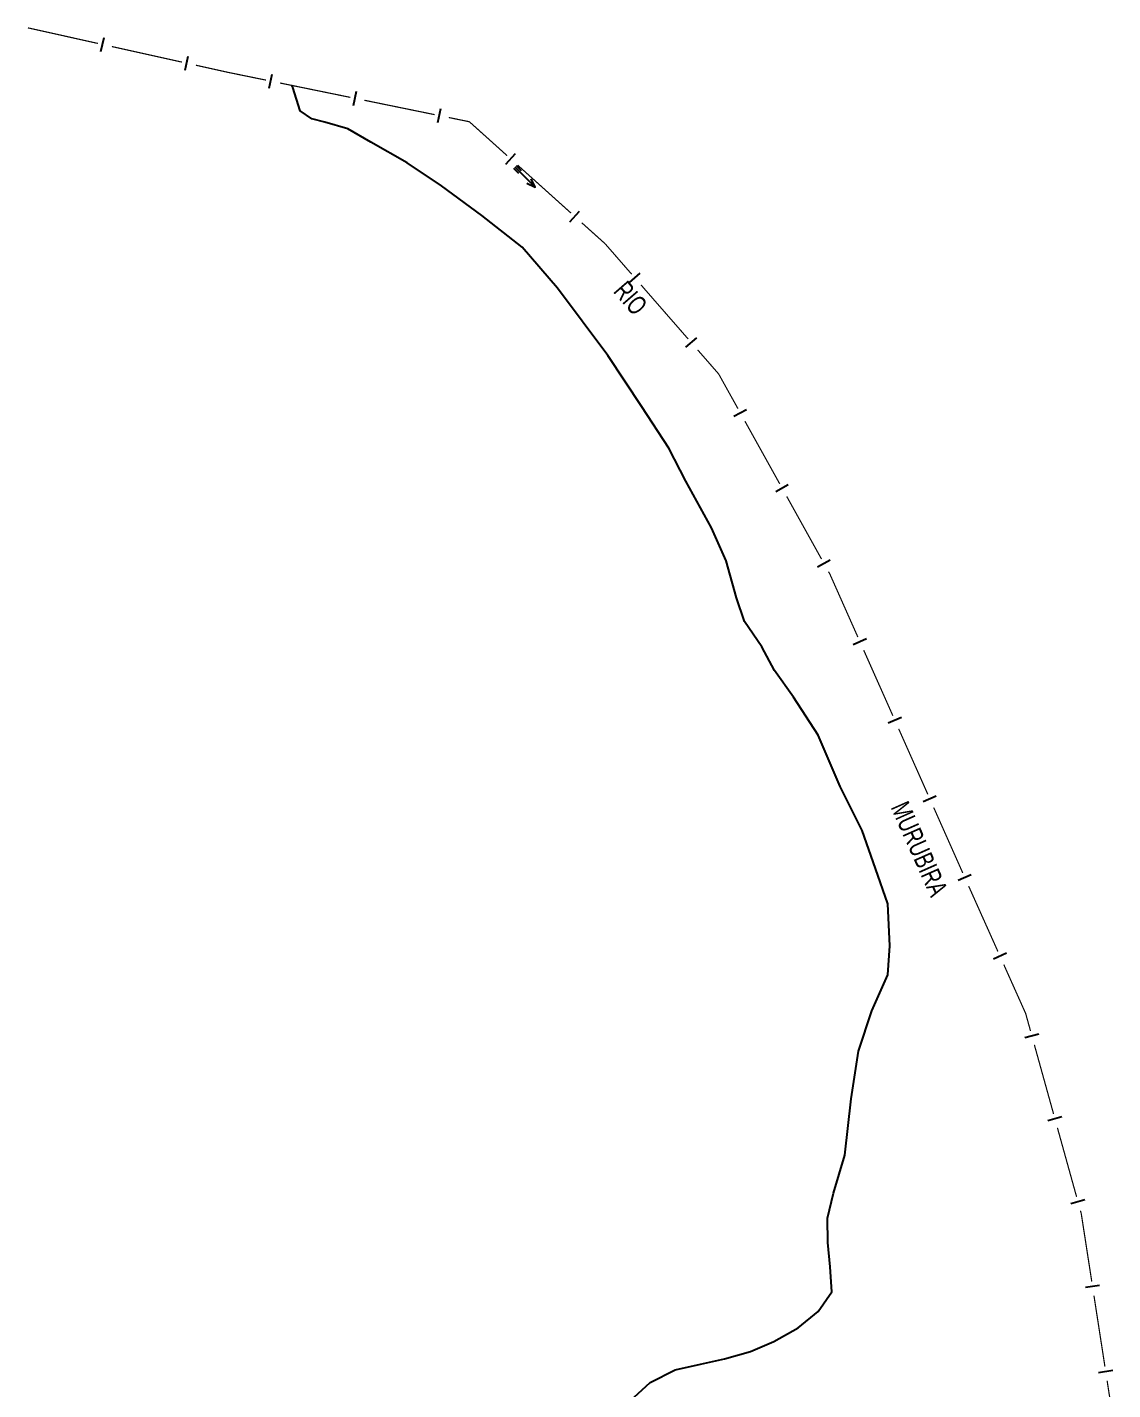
# Model space of a CAD drawing. Extents: x 203665 to 205970, y 4870865 to 4873745.
# Drawn here: x 205554.9 to 205781.9, y 4873035.2 to 4873320.2 of the extents above; entities that cross this region are included whole.
import ezdxf

# ---------------------------------------------------------------- set-up
doc = ezdxf.new("R2010")
doc.units = 0
doc.header["$LTSCALE"] = 1.5
doc.header["$MEASUREMENT"] = 0
for name, color, linetype in [('HD-CURSO-PERENE', 170, 'CONTINUOUS'), ('HD-TXT-PERENE', 170, 'CONTINUOUS'), ('LM-LIM-SETORES-BAIRROS', 250, 'CONTINUOUS')]:
    doc.layers.add(name, color=color, linetype=linetype)
doc.styles.add('ARIAL', font='ARIAL.SHX')

# ---------------------------------------------------------------- blocks, each defined once
blk = doc.blocks.new('COD035', base_point=(204642.388272, 4871347.708257))
at = {"layer": 'HD-CURSO-PERENE'}
for p, q in [((204642.388272, 4871348.113987), (204643.888272, 4871348.113987)), ((204642.388272, 4871347.713987), (204648.388272, 4871347.713987)), ((204642.388272, 4871347.313987), (204643.888272, 4871347.313987))]:
    blk.add_line(p, q, dxfattribs=at)
blk.add_lwpolyline([(204646.588272, 4871347.113987), (204648.388272, 4871347.713987), (204646.588272, 4871348.313987)], dxfattribs=at)

msp = doc.modelspace()

# ---------------------------------------------------------------- linework, layer by layer
at = {"layer": 'HD-CURSO-PERENE', "linetype": 'Continuous'}
for points in [[(205617.136066, 4873300.286872, 2.200741), (205614.438621, 4873301.00022, 2.200741), (205612.015168, 4873302.71327, 2.200741), (205610.464165, 4873307.583677, 2.200741), (205610.18868, 4873308.015791, 2.257165)], [(205681.02457, 4873032.861585, 2.200741), (205685.212539, 4873036.741636, 2.200741), (205690.420619, 4873039.391554, 2.200741), (205695.729084, 4873040.571367, 2.200741), (205700.737643, 4873041.66119, 2.200741), (205706.195971, 4873043.21102, 2.200741), (205711.024295, 4873045.290918, 2.200741), (205716.142331, 4873048.170856, 2.200741), (205720.310444, 4873051.550875, 2.200741), (205723.178651, 4873055.651008, 2.200741), (205722.827262, 4873060.931382, 2.200741), (205722.355964, 4873065.981747, 2.200741), (205722.254562, 4873071.102098, 2.200741), (205723.522821, 4873076.322387, 2.200741), (205725.920318, 4873084.268632, 2.200741), (205727.199184, 4873096.034195, 2.200741), (205728.733822, 4873106.009346, 2.200741), (205731.547326, 4873114.449859, 2.200741), (205734.872377, 4873121.995165, 2.200741), (205735.275765, 4873128.025288, 2.200741), (205734.872377, 4873136.830006, 2.200741), (205732.314646, 4873144.247426, 2.200741), (205729.501142, 4873152.176392, 2.200741), (205724.897226, 4873161.384224, 2.200741), (205720.29331, 4873172.126695, 2.200741), (205715.177848, 4873180.055661, 2.200741), (205711.215201, 4873185.640386, 2.200741), (205708.554437, 4873190.560852, 2.200741), (205704.89378, 4873195.911397, 2.200741), (205703.252792, 4873200.801809, 2.200741), (205701.110327, 4873208.574362, 2.200741), (205698.041049, 4873215.480236, 2.200741), (205692.669814, 4873225.199615, 2.200741), (205689.08899, 4873232.105488, 2.200741), (205683.461982, 4873240.801774, 2.200741), (205676.300335, 4873251.544245, 2.200741), (205665.813638, 4873265.611766, 2.200741), (205658.396217, 4873274.180165, 2.200741), (205649.955705, 4873280.830266, 2.200741), (205641.515192, 4873286.96882, 2.200741), (205634.353545, 4873291.828509, 2.200741), (205626.753642, 4873296.162088, 2.200741), (205621.933969, 4873298.922516, 2.200741), (205617.136066, 4873300.286872, 2.200741)]]:
    msp.add_polyline3d(points, dxfattribs=at)
at = {"layer": 'LM-LIM-SETORES-BAIRROS', "const_width": 0.25}
for points in [[(205555.044307, 4873320.043565), (205569.686397, 4873316.786387)], [(205572.614814, 4873316.134952), (205587.256904, 4873312.877774)], [(205590.185322, 4873312.226339), (205596.042158, 4873310.923468)], [(205596.042158, 4873310.923468), (205596.748381, 4873310.766367)], [(205596.748381, 4873310.766367), (205604.856837, 4873309.10696)], [(205607.795921, 4873308.505473), (205622.491339, 4873305.498035)], [(205625.430423, 4873304.896547), (205640.125841, 4873301.889109)], [(205643.064925, 4873301.287622), (205646.983703, 4873300.485638)], [(205646.983703, 4873300.485638), (205647.379258, 4873300.404688)], [(205647.379258, 4873300.404688), (205655.259446, 4873293.320686)], [(205657.490477, 4873291.31507), (205668.645636, 4873281.286987)], [(205670.876668, 4873279.281371), (205675.338731, 4873275.270138)], [(205675.338731, 4873275.270138), (205675.778617, 4873274.874697)], [(205675.778617, 4873274.874697), (205681.301379, 4873268.534195)], [(205683.2718, 4873266.272019), (205685.899028, 4873263.255785)], [(205685.899028, 4873263.255785), (205686.495772, 4873262.570683)], [(205686.495772, 4873262.570683), (205693.129947, 4873254.966405)], [(205695.102164, 4873252.705795), (205699.046598, 4873248.184574)], [(205699.046598, 4873248.184574), (205699.503949, 4873247.660346)], [(205699.503949, 4873247.660346), (205703.536878, 4873240.401073)], [(205704.993807, 4873237.778601), (205712.278451, 4873224.666242)], [(205713.73538, 4873222.04377), (205721.020024, 4873208.931411)], [(205722.476953, 4873206.308939), (205722.764079, 4873205.792112)], [(205722.764079, 4873205.792112), (205728.618771, 4873192.626427)], [(205729.837755, 4873189.885245), (205735.93268, 4873176.179338)], [(205737.151665, 4873173.438157), (205743.24659, 4873159.732249)], [(205744.465575, 4873156.991068), (205750.560499, 4873143.285161)], [(205751.782548, 4873140.545346), (205757.91044, 4873126.854146)], [(205759.136018, 4873124.115907), (205763.629805, 4873114.075694)], [(205763.629805, 4873114.075694), (205763.701907, 4873113.914601)], [(205763.701907, 4873113.914601), (205764.725245, 4873110.230583)], [(205765.528177, 4873107.340029), (205769.542835, 4873092.88726)], [(205770.345767, 4873089.996707), (205774.360425, 4873075.543938)], [(205775.163356, 4873072.653384), (205775.331972, 4873072.046368)], [(205775.331972, 4873072.046368), (205777.529736, 4873057.845427)], [(205777.98856, 4873054.880721), (205780.282677, 4873040.057192)], [(205780.741501, 4873037.092486), (205781.353265, 4873033.139544)]]:
    msp.add_lwpolyline(points, dxfattribs=at)
at = {"layer": 'LM-LIM-SETORES-BAIRROS'}
for points in [[(205570.336818, 4873315.105033), (205570.988254, 4873318.033451)], [(205587.907326, 4873311.19642), (205588.558761, 4873314.124838)], [(205605.535788, 4873307.436922), (205606.137275, 4873310.376006)], [(205623.17029, 4873303.827997), (205623.771777, 4873306.767081)], [(205640.804792, 4873300.219072), (205641.406279, 4873303.158155)], [(205655.000315, 4873291.536631), (205657.005931, 4873293.767663)], [(205668.386505, 4873279.502933), (205670.392122, 4873281.733964)], [(205680.827098, 4873266.794926), (205683.089274, 4873268.765347)], [(205692.657048, 4873253.22676), (205694.917658, 4873255.198977)], [(205702.711286, 4873238.798451), (205705.333757, 4873240.25538)], [(205711.452858, 4873223.06362), (205714.07533, 4873224.520549)], [(205720.194431, 4873207.328789), (205722.816903, 4873208.785718)], [(205727.654508, 4873191.103207), (205730.39569, 4873192.322192)], [(205734.968418, 4873174.656118), (205737.709599, 4873175.875103)], [(205742.282327, 4873158.20903), (205745.023509, 4873159.428015)], [(205749.596237, 4873141.761941), (205752.337418, 4873142.980926)], [(205756.949846, 4873125.328611), (205759.688086, 4873126.554189)], [(205763.547612, 4873108.865599), (205766.438166, 4873109.668531)], [(205768.365202, 4873091.522277), (205771.255756, 4873092.325208)], [(205773.182792, 4873074.178954), (205776.073345, 4873074.981886)], [(205776.200325, 4873056.62778), (205779.165031, 4873057.086603)], [(205778.953265, 4873038.839545), (205781.917971, 4873039.298368)]]:
    msp.add_lwpolyline(points, dxfattribs=at)

# ---------------------------------------------------------------- block references
at = {"layer": 'HD-TXT-PERENE', "rotation": 315}
msp.add_blockref('COD035', (205656.866717, 4873290.97605), dxfattribs=at)

# ---------------------------------------------------------------- texts
at = {"layer": 'HD-TXT-PERENE', "style": 'ARIAL', "width": 0.7}
for s, rotation, p in [('RIO', 311, (205677.314302, 4873264.840108)), ('MURUBIRA', 294, (205735.4148, 4873157.045142))]:
    msp.add_text(s, height=4, rotation=rotation, dxfattribs=at).set_placement(p)

doc.saveas('drawing.dxf')
